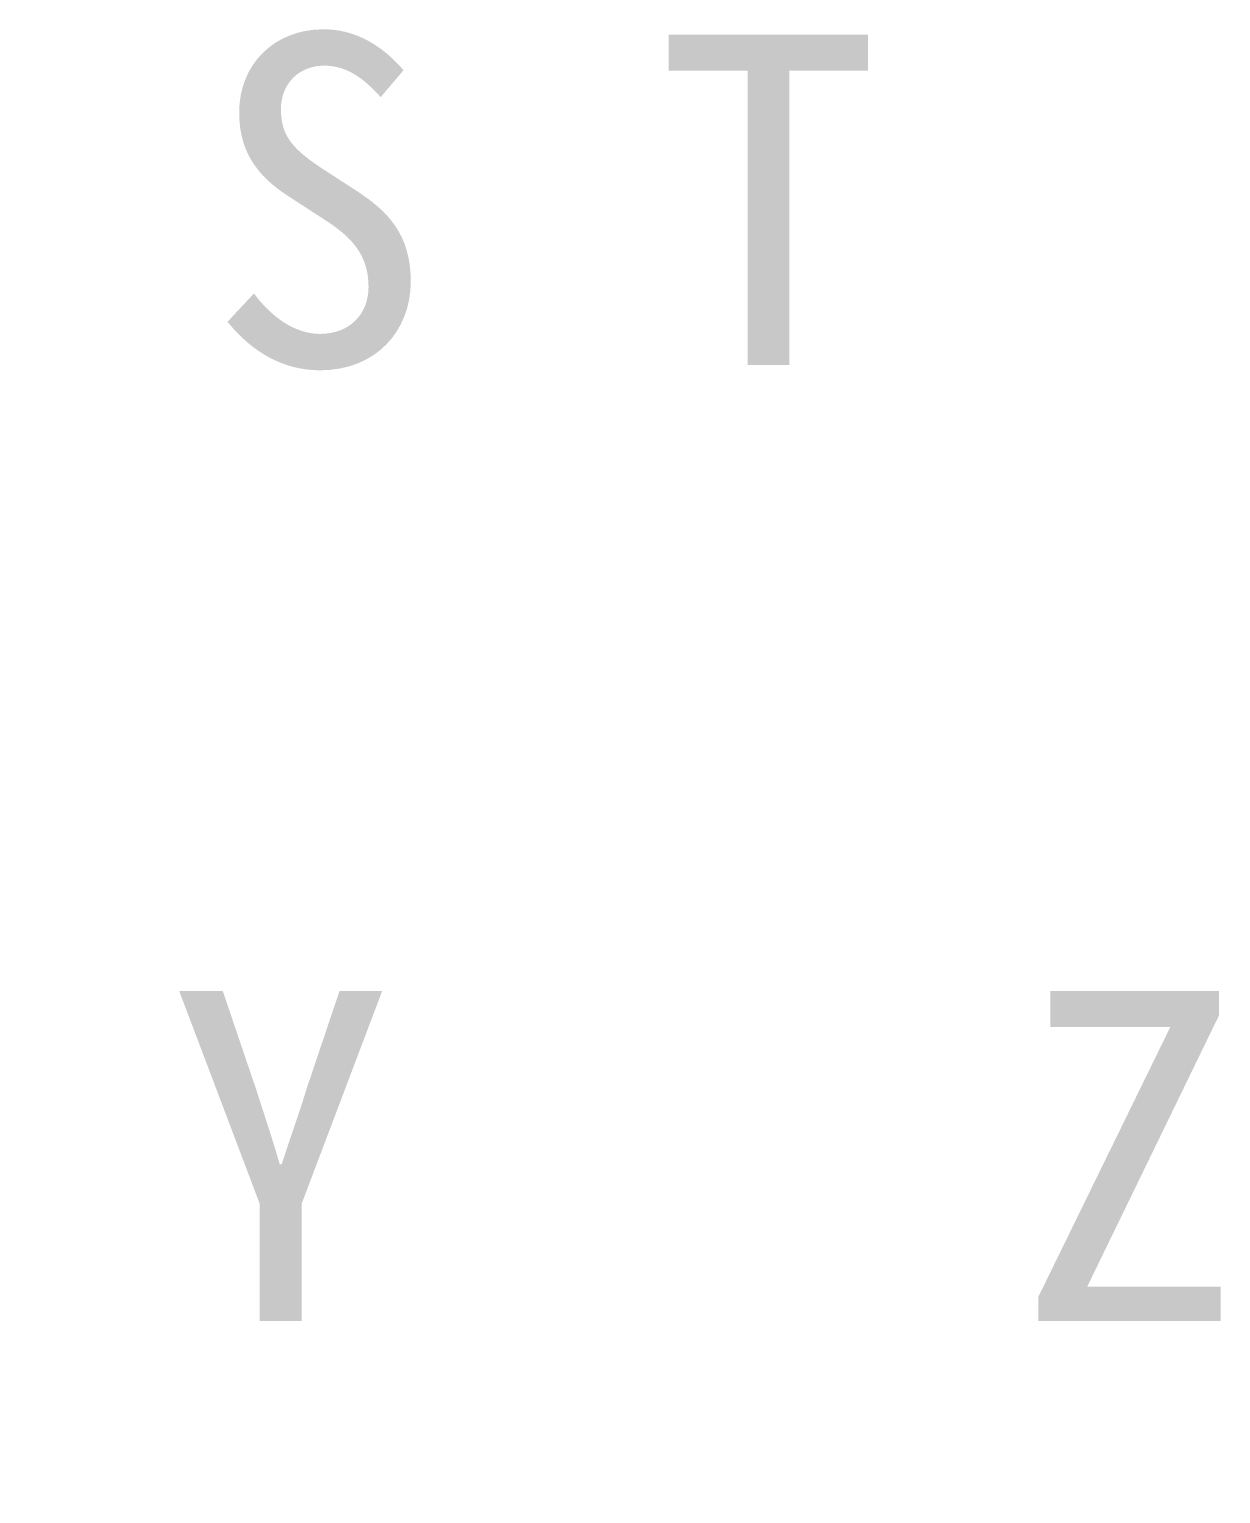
# Model space of a CAD drawing. Header units: metres. Extents: x 19099176 to 20012161, y 3456532 to 4050667.
# Drawn here: x 19156753 to 19164706, y 3824590 to 3834365 of the extents above; entities that cross this region are included whole.
import ezdxf

# ---------------------------------------------------------------- set-up
doc = ezdxf.new("R2010")
doc.units = ezdxf.units.M
doc.header["$MEASUREMENT"] = 0
doc.layers.get('0').update_dxf_attribs({"color": 250, "lineweight": 0})
doc.styles.add('Legend', font='simhei.ttf')

# ---------------------------------------------------------------- blocks, each defined once
blk = doc.blocks.new('S')
at = {"transparency": 33554687}
for points in [[(-0.03982619145844174, -0.01122463469185764), (-0.03703761172235082, -0.01214612648785174), (-0.03391928182270393, -0.01199296876889822), (-0.03092737791875871, -0.01061441720344902), (-0.02852602889009775, -0.008224324112322101), (-0.02696981201425258, -0.005300921037344253), (-0.02619888702773127, -0.001959283645016185), (-0.02632469868038095, 0.001776736147704128), (-0.02747336048972843, 0.005360488986831946), (-0.02946668253534052, 0.008236033490783612), (-0.03190567644978876, 0.01009866658753378), (-0.03469425618587968, 0.01102015838352788), (-0.03781258608552657, 0.01086700066457347), (-0.04080448998947178, 0.009488449099125162), (-0.04320583901813274, 0.007098356007997353), (-0.04476205589397791, 0.004174952933020393), (-0.04553298088049923, 0.0008333155406914372), (-0.04540716922784954, -0.002902704252027988), (-0.04425850741850207, -0.006486457091155806), (-0.04226518537288998, -0.00936200159510836)], [(-0.004451891320854051, -0.01122651883365844), (-0.001662817321179288, -0.01214817462583984), (0.001456065472697554, -0.01199499044385366), (0.004448500046286996, -0.01061619512846068), (0.006850275198141575, -0.00822567881298486), (0.008406768440658519, -0.005301757771918325), (0.009177830628950667, -0.001959528087617457), (0.009051997250650368, 0.001777154118789426), (0.007903132343765884, 0.005361542601890257), (0.005909457334901391, 0.008237597373750738), (0.003470031283577535, 0.01010056125088088), (0.000680957283901884, 0.01102221704306316), (-0.002437925509974959, 0.01086903286107521), (-0.005430360083563512, 0.009490237545682234), (-0.007832135235418092, 0.007099721230207301), (-0.009388628477935035, 0.004175800189140766), (-0.01015969066622718, 0.0008335705048390096), (-0.01003385728792777, -0.002903111701568761), (-0.008884992381043288, -0.006487500184669592), (-0.006891317372177908, -0.009363554956528297)], [(0.03199325809014381, -0.0112246209506921), (0.03478183422296593, -0.01214611156255696), (0.03790016009506297, -0.01199295404825484), (0.040892060136624, -0.01061440426994853), (0.04329340606723336, -0.008224314271217281), (0.04484962093745354, -0.005300914975630455), (0.04562054493330686, -0.001959281901180887), (0.04549473344886129, 0.001776733066223279), (0.04434607312864619, 0.005360481278949614), (0.04235275366209018, 0.008236022073099036), (0.03991376290080501, 0.0100986527693383), (0.03712518676798199, 0.01102014338120227), (0.03400686089588584, 0.01086698586690193), (0.03101496085432481, 0.00948843608859562), (0.02861361492371456, 0.007098346089863483), (0.02705740005349527, 0.004174946794276657), (0.02628647605764106, 0.000833313719827089), (0.02641228754208752, -0.002902701247577077), (0.02756094786230262, -0.006486449460303412), (0.02955426732885774, -0.009361990254452834)]]:
    blk.add_hatch(color=0, dxfattribs=at).paths.add_polyline_path(points)
blk = doc.blocks.new('T')
at = {"color": 0, "transparency": 33554687}
blk.add_solid([(-0.01876685345144719, 0.005961107096370266), (0.01967759099299687, 0.005961107096370266), (-0.01876685345144719, -0.005566670681407093), (0.01967759099299687, -0.005566670681407093)], dxfattribs=at)
blk = doc.blocks.new('Y')
at = {"transparency": 33554687}
blk.add_hatch(color=0, dxfattribs=at).paths.add_polyline_path([(-0.02483588746505205, 0.01066397820834597), (-0.0276250759500023, 0.0115856709252653), (-0.03074408651787675, 0.01143247952370041), (-0.03373664342585503, 0.01005362680399768), (-0.03613851649496613, 0.007663011804511566), (-0.03769507290431751, 0.004738970477056181), (-0.03846616598583008, 0.00139660360229632), (-0.03834032666454146, -0.002340231687385508), (-0.03719141392472292, -0.005924766703965911), (-0.03519765661321639, -0.008800938728021013), (-0.0327581302064246, -0.01066397820834508), (-0.02996894172147524, -0.0115856709252653), (-0.02684993115359902, -0.01143247952369952), (-0.02385737424562162, -0.0100536268039968), (-0.0214555011765114, -0.007663011804511566), (-0.01989894476715914, -0.004738970477055293), (-0.01912785168564746, -0.001396603602295432), (-0.01925369100693519, 0.002340231687387284), (-0.02040260374675462, 0.005924766703965911), (-0.02239636105826026, 0.008800938728021901)])
at = {"color": 0, "transparency": 33554687}
for points in [[(-0.09787965467770521, 0.00576388888888868), (-0.05943521023326115, 0.00576388888888868), (-0.09787965467770521, -0.00576388888888868), (-0.05943521023326115, -0.00576388888888868)], [(-0.00182888762988398, 0.00576388888888868), (0.03661555681456008, 0.00576388888888868), (-0.00182888762988398, -0.00576388888888868), (0.03661555681456008, -0.00576388888888868)], [(0.05943521023326115, 0.00576388888888868), (0.09787965467770521, 0.00576388888888868), (0.05943521023326115, -0.00576388888888868), (0.09787965467770521, -0.00576388888888868)]]:
    blk.add_solid(points, dxfattribs=at)
blk = doc.blocks.new('Z')
at = {"transparency": 33554687}
for points in [[(0.04312741376641571, 0.01063336697891648), (0.04033822528146547, 0.01155505969583581), (0.03721921471359102, 0.01140186829427092), (0.03422665780561274, 0.01002301557456819), (0.03182478473650163, 0.007632400575082077), (0.03026822832715026, 0.004708359247626692), (0.02949713524563768, 0.001365992372866831), (0.02962297456692631, -0.002370842916814997), (0.03077188730674485, -0.0059553779333954), (0.03276564461825138, -0.008831549957450502), (0.03520517102504317, -0.01069458943777457), (0.03799435950999253, -0.01161628215469479), (0.04111337007786875, -0.01146309075312901), (0.04410592698584614, -0.01008423803342628), (0.04650780005495636, -0.007693623033941055), (0.04806435646430862, -0.004769581706484782), (0.04883544954582031, -0.001427214831724921), (0.04870961022453257, 0.002309620457957795), (0.04756069748471314, 0.005894155474536422), (0.0455669401732075, 0.008770327498592412)], [(0.08055981751211294, 0.01063336697891648), (0.0777706290271627, 0.01155505969583581), (0.07465161845928825, 0.01140186829427092), (0.07165906155130997, 0.01002301557456819), (0.06925718848219886, 0.007632400575082077), (0.06770063207284749, 0.004708359247626692), (0.06692953899133491, 0.001365992372866831), (0.06705537831262354, -0.002370842916814997), (0.06820429105244208, -0.0059553779333954), (0.0701980483639486, -0.008831549957450502), (0.0726375747707404, -0.01069458943777457), (0.07542676325568975, -0.01161628215469479), (0.07854577382356598, -0.01146309075312901), (0.08153833073154337, -0.01008423803342628), (0.08394020380065359, -0.007693623033941055), (0.08549676021000585, -0.004769581706484782), (0.08626785329151754, -0.001427214831724921), (0.0861420139702298, 0.002309620457957795), (0.08499310123041037, 0.005894155474536422), (0.08299934391890473, 0.008770327498592412)]]:
    blk.add_hatch(color=0, dxfattribs=at).paths.add_polyline_path(points)
at = {"color": 0, "transparency": 33554687}
for points in [[(-0.08644376324223368, 0.00576388888888868), (-0.04799931879778963, 0.00576388888888868), (-0.08644376324223368, -0.00576388888888868), (-0.04799931879778963, -0.00576388888888868)], [(-0.02667087331023565, 0.005733277659459191), (0.0117735711342084, 0.005733277659459191), (-0.02667087331023565, -0.005794500118318169), (0.0117735711342084, -0.005794500118318169)]]:
    blk.add_solid(points, dxfattribs=at)

msp = doc.modelspace()

# ---------------------------------------------------------------- block references
for name, p in [('S', (19157447.15421406, 3831133.763851985)), ('T', (19161213.09236223, 3831148.48854599)), ('Y', (19156752.83295228, 3824590.171410222)), ('Z', (19162326.27047211, 3824590.171410222))]:
    msp.add_blockref(name, p)

# ---------------------------------------------------------------- texts
at = {"style": 'Legend'}
for s, p in [('S', (19157937.85298952, 3832124.68641095)), ('T', (19160936.63905808, 3832124.68641095)), ('Y', (19157681.24893397, 3825742.20751095)), ('Z', (19163347.72941857, 3825742.20751095))]:
    msp.add_text(s, height=2204.15815722663, dxfattribs=at).set_placement(p)

doc.saveas('drawing.dxf')
